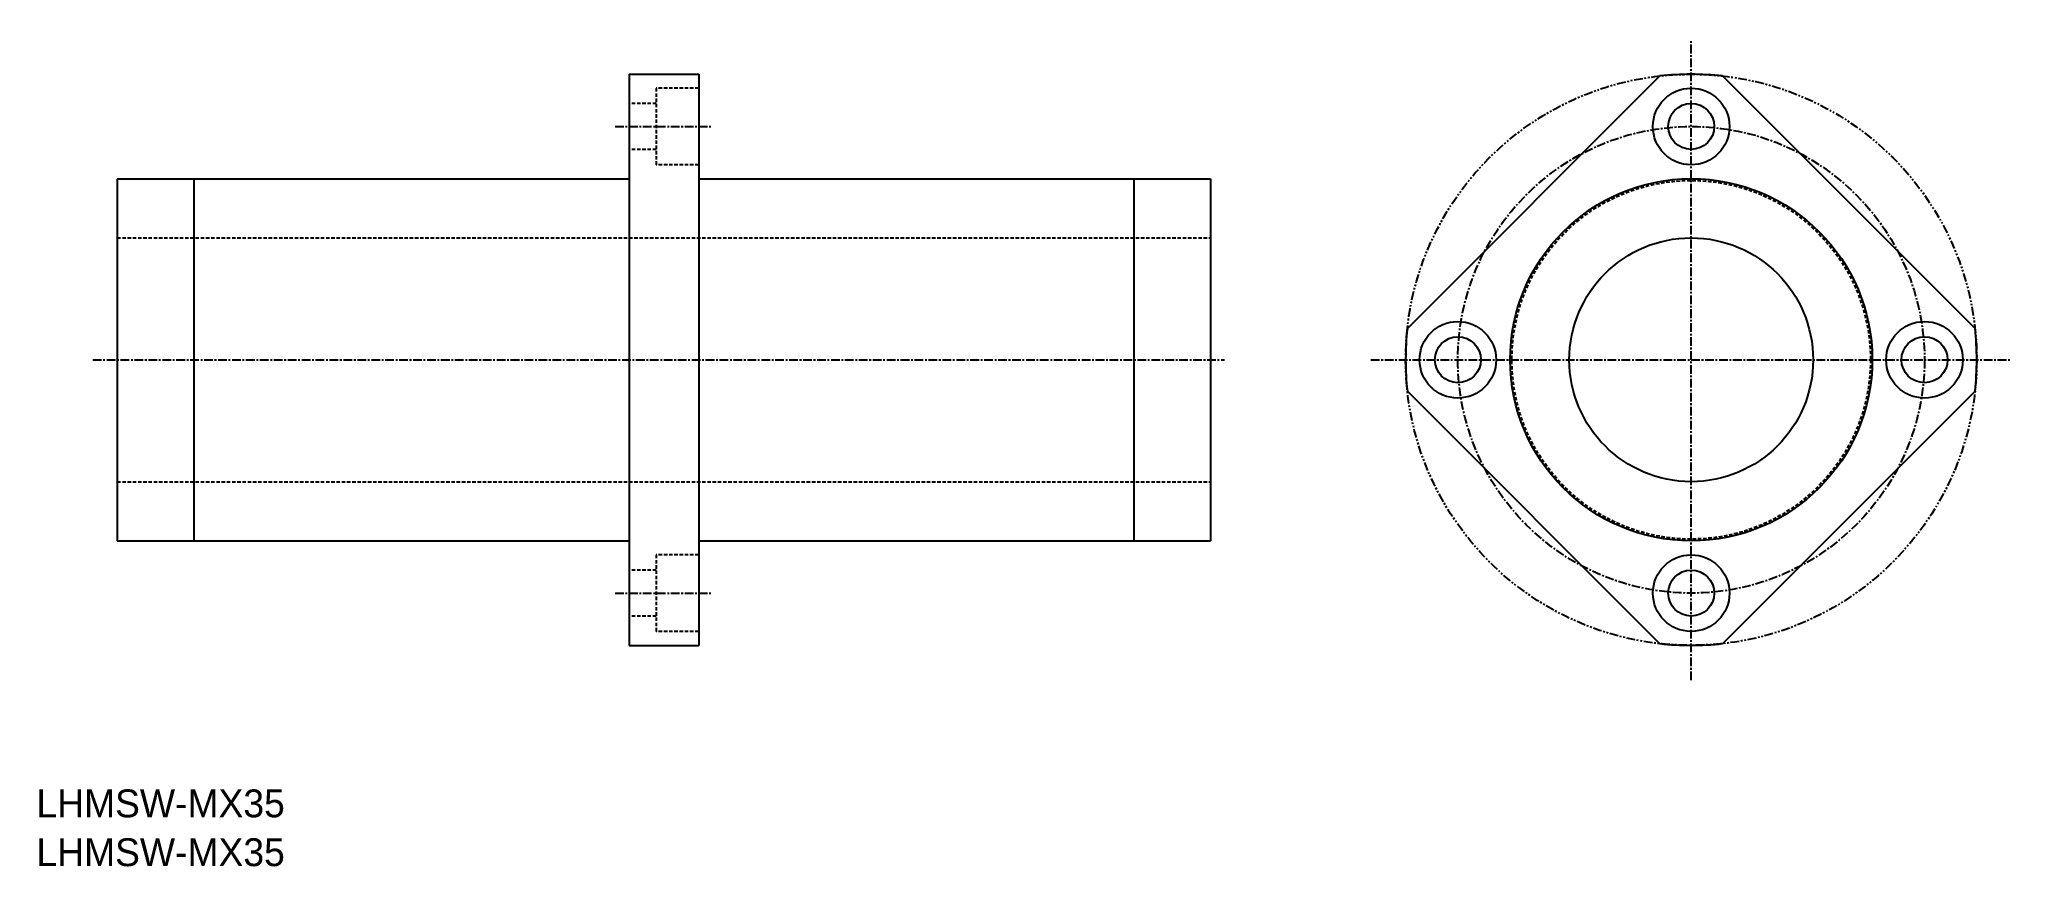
# Model space of a CAD drawing. Extents: x 352 to 635, y -262 to -143.
import ezdxf

# ---------------------------------------------------------------- set-up
doc = ezdxf.new("R2010")
doc.units = 0
for name, pattern in [('CENTER', [2, 1.25, -0.25, 0.25, -0.25]), ('DASHED', [0.75, 0.5, -0.25]), ('PHANTOM', [2.5, 1.25, -0.25, 0.25, -0.25, 0.25, -0.25])]:
    doc.linetypes.add(name, pattern=pattern)
doc.layers.get('0').update_dxf_attribs({"linetype": 'CONTINUOUS'})
doc.layers.add('CENTER', color=1, linetype='CENTER')

msp = doc.modelspace()

# ---------------------------------------------------------------- linework, layer by layer
at = {"color": 7, "linetype": 'CONTINUOUS'}
for p, q in [((436.79, -147.83), (446.79, -147.83)), ((436.79, -147.83), (436.79, -229.83)), ((446.79, -147.83), (446.79, -229.83)), ((584.79, -148.08), (548.55, -184.33)), ((593.8, -148.08), (630.05, -184.33)), ((363.29, -162.83), (436.79, -162.83)), ((363.29, -162.83), (363.29, -214.83)), ((374.29, -162.83), (374.29, -214.83)), ((446.79, -162.83), (520.29, -162.83)), ((509.29, -162.83), (509.29, -214.83)), ((520.29, -162.83), (520.29, -214.83)), ((548.55, -193.34), (584.79, -229.59)), ((630.05, -193.34), (593.8, -229.59)), ((363.29, -214.83), (436.79, -214.83)), ((446.79, -214.83), (520.29, -214.83)), ((436.79, -229.83), (446.79, -229.83))]:
    msp.add_line(p, q, dxfattribs=at)
at = {"color": 3, "linetype": 'DASHED'}
for p, q in [((440.69, -149.83), (440.69, -160.83)), ((446.79, -149.83), (440.69, -149.83)), ((440.69, -152.03), (436.79, -152.03)), ((440.69, -158.63), (436.79, -158.63)), ((446.79, -160.83), (440.69, -160.83)), ((363.29, -171.33), (520.29, -171.33)), ((363.29, -206.33), (520.29, -206.33)), ((440.69, -216.83), (440.69, -227.83)), ((446.79, -216.83), (440.69, -216.83)), ((440.69, -219.03), (436.79, -219.03)), ((440.69, -225.63), (436.79, -225.63)), ((446.79, -227.83), (440.69, -227.83))]:
    msp.add_line(p, q, dxfattribs=at)
at = {"color": 3, "linetype": 'PHANTOM'}
msp.add_circle((589.3, -188.83), 41, dxfattribs=at)
at = {"color": 7, "linetype": 'CONTINUOUS'}
for centre, radius in [((589.3, -155.33), 5.5), ((589.3, -155.33), 3.3), ((589.3, -188.83), 26), ((589.3, -188.83), 17.5), ((555.8, -188.83), 5.5), ((622.8, -188.83), 5.5), ((555.8, -188.83), 3.3), ((622.8, -188.83), 3.3), ((589.3, -222.33), 5.5), ((589.3, -222.33), 3.3)]:
    msp.add_circle(centre, radius, dxfattribs=at)
at = {"color": 3, "linetype": 'DASHED'}
msp.add_circle((589.3, -188.83), 25.75, dxfattribs=at)
at = {"color": 7, "linetype": 'CONTINUOUS'}
for start, end in [(83.6947, 96.3053), (173.6947, 186.3053), (353.6947, 6.3053), (263.6947, 276.3053)]:
    msp.add_arc((589.3, -188.83), 41, start, end, dxfattribs=at)
at = {"layer": 'CENTER', "color": 1, "linetype": 'CENTER'}
for p, q in [((589.3, -234.83), (589.3, -142.83)), ((434.79, -155.33), (448.79, -155.33)), ((359.79, -188.83), (522.29, -188.83)), ((543.3, -188.83), (635.3, -188.83)), ((434.79, -222.33), (448.79, -222.33))]:
    msp.add_line(p, q, dxfattribs=at)
msp.add_circle((589.3, -188.83), 33.5, dxfattribs=at)

# ---------------------------------------------------------------- texts
at = {"color": 7, "linetype": 'CONTINUOUS'}
for p in [(351.7, -254.52), (351.7, -261.53)]:
    msp.add_text('LHMSW-MX35', height=4, dxfattribs=at).set_placement(p)

doc.saveas('drawing.dxf')
